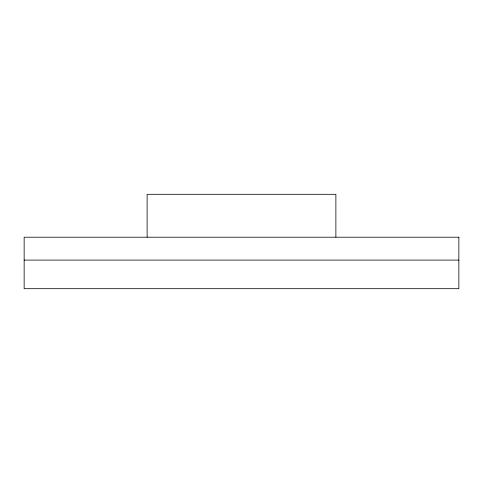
<?xml version="1.0" encoding="UTF-8"?>
<svg xmlns="http://www.w3.org/2000/svg" width="483" height="483" viewBox="0 0 483 483"><rect width="100%" height="100%" fill="white"/><g stroke="black" fill="none" stroke-linecap="round" stroke-linejoin="round"><path stroke-width="0.72" d="M24.15 260.089L458.85 260.089M335.878 237.207L335.878 194.311L147.122 194.311L147.122 237.207M458.85 237.207L24.15 237.207L24.15 288.689L458.85 288.689L458.85 237.207"/></g></svg>
